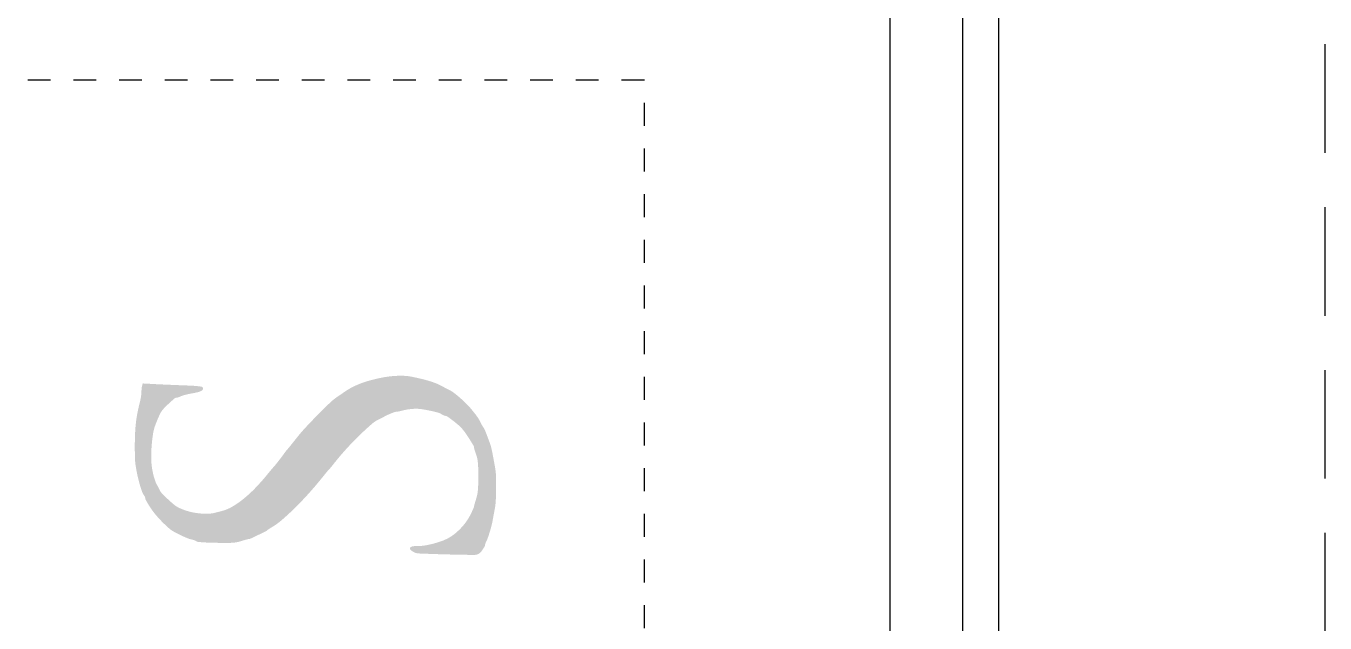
# Model space of a CAD drawing. Header units: inches. Extents: x 1062 to 6528, y -11616 to 5280.
# Drawn here: x 6456.3 to 6528, y -10895 to -10862 of the extents above; entities that cross this region are included whole.
import ezdxf
from ezdxf.enums import TextEntityAlignment as Align

# ---------------------------------------------------------------- set-up
doc = ezdxf.new("R2010")
doc.units = ezdxf.units.IN
doc.header["$LTSCALE"] = 24
doc.header["$MEASUREMENT"] = 0
doc.linetypes.add('DASH', pattern=[0.1236, 0.0618, -0.0618])
doc.linetypes.add('HIDDEN', pattern=[0.375, 0.25, -0.125])
doc.layers.get('Defpoints').update_dxf_attribs({"color": 3, "linetype": 'HIDDEN'})
doc.layers.add('TB', color=5, linetype='CONTINUOUS')
doc.styles.add('ROMANT', font='times.ttf')

# ---------------------------------------------------------------- blocks, each defined once
blk = doc.blocks.new('CAMDEN LOGO')
at = {"layer": 'TB', "true_color": 0xf59623}
h = blk.add_hatch(color=30, dxfattribs=at)
h.dxf.hatch_style = 1
edge = h.paths.add_edge_path()
edge.add_arc((108.4302264690996, -17.08170583287389), 9.729194289997839, 97.98157494425844, 101.6587316872977)
edge.add_arc((108.5303618008593, -17.56702440758394), 10.22473561381005, 101.6587052512629, 105.2013648821459)
edge.add_arc((108.33103323464, -16.83347106822171), 9.464582748303496, 105.2013194880834, 108.5368442431961)
edge.add_arc((105.6653931629289, -8.883707903670569), 1.079812544870331, 108.5368011255358, 125.0084199352826)
edge.add_arc((104.6577182798746, -7.445049709760639), 0.6766458431489247, 298.86025672974387, 305.00845203251276, ccw=False)
edge.add_arc((104.62956803412, -7.393971579715725), 0.7349674661107392, 293.0816997311156, 298.86024394552965, ccw=False)
edge.add_arc((104.6695987594985, -7.487905136844091), 0.6328598164021529, 287.10640633508746, 293.08168941205685, ccw=False)
edge.add_arc((104.8105585341937, -7.945920210357343), 0.1536443474856793, 269.9999749939869, 287.1064492291256, ccw=False)
edge.add_arc((104.8105585160019, -8.223921643008651), 0.1243570851643725, 90.00002251411682, 117.961512605697)
edge.add_arc((107.8706607925706, -13.98846862253762), 6.650782433103778, 117.9615390238171, 119.5676280226903)
edge.add_arc((107.2584061836924, -12.9092825526084), 5.410017233877528, 119.5676478746748, 121.9425875131627)
edge.add_arc((108.8811638031229, -15.51204558561741), 8.477217536662307, 121.942558353744, 123.6389408126456)
edge.add_arc((106.6965156811548, -12.22874088880079), 4.533516590993346, 123.6388595046158, 130.4419949157063)
edge.add_arc((109.2774517159314, -15.25683456896505), 8.51228300176134, 130.4419790885679, 134.6873398908352)
edge.add_arc((109.1009593464269, -15.07840261528074), 8.261309858604102, 134.6873534320992, 138.7968537977537)
edge.add_arc((104.1188387185866, -10.7164015097014), 1.639483857008952, 138.7968783615345, 152.4226968813167)
edge.add_arc((123.7171452885759, -20.9522773705086), 23.74981571903889, 152.4226708787544, 153.5314501531595)
edge.add_arc((109.0384719564536, -13.64381914141919), 7.352346021627807, 153.5314437092103, 156.1875571214739)
edge.add_arc((106.1568361693226, -12.37212151199228), 4.202577828514134, 156.187522223852, 159.6919173200747)
edge.add_arc((103.349672416779, -11.33327088055691), 1.209355657003255, 159.6918734672322, 168.5499710271003)
edge.add_arc((101.0161788669529, -10.86063562462343), 1.17152154105491, 343.8198606158855, 348.54998679180756, ccw=False)
edge.add_arc((100.914281219274, -10.83106983312618), 1.27762180792286, 339.3875496822932, 343.8198568789317, ccw=False)
edge.add_arc((101.0678656436821, -10.88883737775498), 1.113532610738785, 334.8652494430842, 339.38759123298576, ccw=False)
edge.add_arc((101.853110146415, -11.25725352418348), 0.2461576133910242, 321.0021253922331, 334.8652097546236, ccw=False)
edge.add_arc((102.1657625977487, -11.51041532619561), 0.1561388610178208, 141.0021135328392, 174.13675823895)
edge.add_arc((112.4232999035921, -12.56378210288662), 10.46762047846872, 174.1367364887562, 175.7680343730201)
edge.add_arc((112.0975712494746, -12.53968881641939), 10.14100198163326, 175.7679811609601, 177.9852586466283)
edge.add_arc((131.973100794723, -13.23891450015523), 30.02882718350915, 177.9851882129338, 178.9720446199866)
edge.add_arc((153.4389720317922, -13.62413841677957), 51.49815473307128, 178.9719790188806, 179.7456982859777)
edge.add_arc((106.9909290937931, -13.41798108075002), 5.049654287766894, 179.7457083410868, 184.0013788366472)
edge.add_arc((104.1263215778017, -13.61836031751747), 2.17804706198254, 184.0014551734934, 191.284046798254)
edge.add_arc((104.6709547795044, -13.50968632581467), 2.733416633403542, 191.2841132073663, 197.4263540321959)
edge.add_arc((91.88642489205722, -17.52257861632333), 10.66611727558869, 16.470918783938487, 17.42637766765381, ccw=False)
edge.add_arc((95.3306138686603, -16.50426777686008), 7.074544545946006, 15.171259883214418, 16.47094341309679, ccw=False)
edge.add_arc((93.74920381557058, -16.93308355750904), 8.713062391348267, 14.288042462016222, 15.171309825857406, ccw=False)
edge.add_arc((102.0169462870635, -14.82749980610421), 0.1814125796710472, 2.5901860794874665e-05, 14.288013176814673, ccw=False)
edge.add_arc((102.4283996658705, -14.82749991412859), 0.2300407991363798, 179.999952668346, 205.3817483860764)
edge.add_arc((174.4305038827424, 19.33333905277786), 79.92487081075166, 205.3816380905586, 205.792562980873)
edge.add_arc((171.8260359110482, 18.07464344694321), 77.03219591710584, 205.7925203666301, 206.2178837453141)
edge.add_arc((102.9417469632244, -15.84733954083057), 0.2484333518993211, 206.2179109255405, 230.5594091311607)
edge.add_arc((102.707235515868, -16.13242627910248), 0.1207144061595253, 34.757979609893084, 50.55936335467368, ccw=False)
edge.add_arc((99.18624460170031, -18.57575167769593), 4.406413418112962, 33.57862069863609, 34.75798661381981, ccw=False)
edge.add_arc((99.65057565845837, -18.26751035464994), 3.849084033076517, 31.96188233305378, 33.57874240592997, ccw=False)
edge.add_arc((98.12967752772965, -19.21646152781844), 5.641746704383095, 30.747866408573373, 31.961838031025025, ccw=False)
edge.add_arc((106.8011596777978, -14.05790680358442), 4.448114024182685, 210.7478904047096, 221.1083837783865)
edge.add_arc((117.2814976247819, -4.912603139795834), 18.35760943508399, 221.1084337724981, 224.7221228526427)
edge.add_arc((119.8843668173777, -2.334836724815915), 22.02091500843422, 224.7221648631922, 228.1692773573688)
edge.add_arc((121.3227280810333, -0.7278420484475703), 24.17760576387971, 228.1692934060898, 231.383146772431)
edge.add_arc((92.66149488188239, -36.60949787232525), 21.74580344274698, 50.82646355980978, 51.38314825873982, ccw=False)
edge.add_arc((98.01395642569514, -30.0405436979045), 13.27231516910318, 50.020670913737604, 50.82647543629997, ccw=False)
edge.add_arc((92.61388219857054, -36.48084038743949), 21.67697001671943, 49.602907205364374, 50.02070756674482, ccw=False)
edge.add_arc((106.5526117319314, -20.10120482756955), 0.169282040593691, 36.43252850263292, 49.60291607146843, ccw=False)
edge.add_arc((106.8211296224727, -19.90300072542178), 0.1644644554913218, 216.4325936767787, 229.5326244607178)
edge.add_arc((114.4301007529748, -10.98379707992294), 11.8883134537799, 229.5325124137667, 230.1451174293169)
edge.add_arc((112.3321699704957, -13.49691198491442), 8.61462133420502, 230.1451215421325, 231.1507706097412)
edge.add_arc((115.3926412543178, -9.697124494825772), 13.49364474558921, 231.1508215248343, 231.8693082461181)
edge.add_arc((96.06021459319345, -34.32555656117083), 17.8161362605947, 47.894177750146525, 51.869418589942484, ccw=False)
edge.add_arc((94.51037219303544, -36.04045676015554), 20.12760638970812, 44.26652340276149, 47.89418916418498, ccw=False)
edge.add_arc((95.13318173051721, -35.43337309194501), 19.25786947547325, 40.93691498326501, 44.26648223714011, ccw=False)
edge.add_arc((108.192307622031, -24.10646841267541), 1.970893491696336, 23.171709204460512, 40.93692388836848, ccw=False)
edge.add_arc((111.8147561703345, -22.55599999867209), 1.969421950998474, 203.1717561292153, 205.3523676916858)
edge.add_arc((112.532010737671, -22.21614877762451), 2.763117715635033, 205.3524454558837, 207.0442445028697)
edge.add_arc((112.3404196952824, -22.31395542054659), 2.548005496262247, 207.0442505382971, 208.7569040985147)
edge.add_arc((110.8019867473431, -23.15820920229456), 0.7931435691295642, 208.7569438425811, 212.84307500289)
edge.add_arc((109.0051591959436, -24.3180996267827), 1.345532433981121, 24.69084977151192, 32.84312012625941, ccw=False)
edge.add_arc((104.4610923152422, -26.40726333580452), 6.346847143073315, 22.11131958446981, 24.690895822962773, ccw=False)
edge.add_arc((102.4743162227005, -27.21447415184147), 8.491344413621373, 20.202543991870073, 22.111366043190003, ccw=False)
edge.add_arc((110.1360883901325, -24.39510446262543), 0.3273014084602462, 3.1693034827640076e-05, 20.202516087332185, ccw=False)
edge.add_arc((110.7913317592229, -24.39510432291738), 0.3279419606304077, 179.9999927779069, 190.2710569817959)
edge.add_arc((115.44405576179, -23.55198045467293), 5.056440506814058, 190.271149972805, 191.6659412087)
edge.add_arc((115.6296446581855, -23.5136572702684), 5.245944873275704, 191.6659905167397, 193.263370982506)
edge.add_arc((117.0045806991939, -23.18956131864334), 6.658562055218707, 193.2633945579814, 194.5992878232564)
edge.add_arc((108.5300577162689, -25.39689539748136), 2.098712836192122, 9.750461474040208, 14.5992526634397, ccw=False)
edge.add_arc((106.1158798022125, -25.81174290829236), 4.548274727210485, 7.03105078060122, 9.750410033834612, ccw=False)
edge.add_arc((106.0408089945895, -25.82100182014219), 4.623914357074134, 4.321087649697915, 7.031051713386603, ccw=False)
edge.add_arc((108.1795873326228, -25.65939820371548), 2.479039417117235, -2.3718027819086274e-05, 4.321170201642474, ccw=False)
edge.add_arc((107.9580405739716, -25.6594012513078), 2.700586175767579, -8.513400472185083, 4.288562610099689e-05, ccw=False)
edge.add_arc((102.2469492981081, -24.80451205820455), 8.475306869769808, 347.8564449567801, 351.4866311004834, ccw=False)
edge.add_arc((101.4485172348914, -24.63270138719164), 9.292015303793399, 344.66477751332775, 347.85640445837987, ccw=False)
edge.add_arc((109.526446068614, -26.84790999165349), 0.9158536885933681, 327.17403169988785, 344.66471137440635, ccw=False)
edge.add_arc((111.0810834470803, -27.85080327363423), 0.9341982873154147, 147.1740154825746, 151.4523672426872)
edge.add_arc((111.0032103180392, -27.80843650270882), 0.8455463414589781, 151.4524415732138, 156.0629838376057)
edge.add_arc((110.8920245305044, -27.75907967457775), 0.723897766324025, 156.062991547844, 160.6726174506462)
edge.add_arc((110.3068714424908, -27.55384783931569), 0.1037975787593774, 160.6726882817858, 180.0000474385746)
edge.add_arc((109.9356678014456, -27.55384787092916), 0.2674060622853574, 324.90366397522166, 359.9999883595974, ccw=False)
edge.add_arc((101.2837233183427, -21.4739740390078), 10.84195140243065, 322.4661126380995, 324.90361237083374, ccw=False)
edge.add_arc((104.0870672433484, -23.62768380432405), 7.306813086178056, 318.75110612547786, 322.46606824865273, ccw=False)
edge.add_arc((107.8056595016942, -26.88867136241802), 2.36090889807866, 310.12774783548605, 318.7510453953312, ccw=False)
edge.add_arc((106.8851710849176, -25.79662884621703), 3.789144096709225, 304.5546429845761, 310.127736016097, ccw=False)
edge.add_arc((103.487261107106, -20.86273121154235), 9.779898480489466, 301.8091771205203, 304.5546595355688, ccw=False)
edge.add_arc((99.95545919068445, -15.16853280593872), 16.48045967035354, 300.223444643791, 301.8091373341948, ccw=False)
edge.add_arc((108.115433599206, -29.17558541119027), 0.2698858053109773, 270.000052171849, 300.22338762658353, ccw=False)
edge.add_arc((108.1154337450535, -29.5958658109341), 0.1503945944324208, 89.9999619405082, 105.82461125214)
edge.add_arc((109.7792280749409, -35.46599180569237), 6.251754341776168, 105.8245440076474, 106.904676045645)
edge.add_arc((109.4981336264964, -34.54105073486127), 5.28504338528042, 106.9047444222987, 108.4338314968118)
edge.add_arc((110.3132678267248, -36.98659108747975), 7.862854740021734, 108.4338803843129, 109.5692442631276)
edge.add_arc((106.987185953878, -27.62997921966317), 2.067352018645451, 274.21591370303963, 289.56925819037235, ccw=False)
edge.add_arc((106.2629117087727, -17.80445422844062), 11.91953525563614, 270.01586309267987, 274.21586104087436, ccw=False)
edge.add_arc((106.2629603523565, -17.96154793803984), 11.76244153859181, 265.72946763709155, 270.0158380060552, ccw=False)
edge.add_arc((105.5732451508902, -27.19798591606761), 2.50028770802233, 252.2094115775719, 265.72949005530893, ccw=False)
edge.add_arc((102.0581776797972, -38.15233087230555), 9.004205881290611, 72.2094306835141, 73.30445928871252)
edge.add_arc((102.8810955833287, -35.40863493558729), 6.139758069039214, 73.30448100048534, 74.76344102163625)
edge.add_arc((102.6301665534766, -36.32991239884618), 7.094597082845174, 74.76350229462209, 75.81865391489222)
edge.add_arc((104.3219747585827, -29.63478693797245), 0.1890254236911453, 75.81869476365326, 90.229499828657)
edge.add_arc((104.3207239304129, -29.32245365652474), 0.1233103623964984, 247.4693893723134, 270.2293891912196, ccw=False)
edge.add_arc((107.2409715549138, -22.282962117138), 7.744483980778678, 246.2981292442885, 247.4694739613107, ccw=False)
edge.add_arc((106.5154621817974, -23.93556052844153), 5.93964455315786, 244.4709354064673, 246.29817368894982, ccw=False)
edge.add_arc((107.9749175129728, -20.8797308019094), 9.326103645077847, 243.1678361169911, 244.4709572827963, ccw=False)
edge.add_arc((105.2853926872895, -26.19666499425929), 3.367636309113345, 234.1118084814088, 243.1678467736558, ccw=False)
edge.add_arc((105.6961215993679, -25.62901585321376), 4.068295845939577, 226.252560565825, 234.1118343833596, ccw=False)
edge.add_arc((105.6029069037613, -25.72640556204024), 3.933485850636266, 218.2712008735588, 226.2524834582155, ccw=False)
edge.add_arc((104.7021437337289, -26.43705170441572), 2.786144476780941, 207.9356195904087, 218.271182897933, ccw=False)
edge.add_arc((105.0290275930274, -26.26371395092499), 3.156143171714947, 199.5622682467639, 207.9356418271717, ccw=False)
edge.add_arc((108.0724331341835, -25.18225845711859), 6.385982683675327, 194.6200581417351, 199.5623133830969, ccw=False)
edge.add_arc((107.960946489954, -25.21133861693781), 6.270765811932734, 189.6654470775296, 194.6200724385318, ccw=False)
edge.add_arc((104.3063225478327, -25.83376998259789), 2.563516567106146, 180.0000419361928, 189.665376945473, ccw=False)
edge.add_arc((98.3246532384801, -25.83377303847325), 3.418152742246339, 1.977228075794672e-05, 6.0792800357363)
edge.add_arc((101.4266383008899, -25.50340131077289), 0.2986244436299564, 6.079337107423635, 42.35731192775921)
edge.add_arc((101.5847213250263, -25.35926770584453), 0.08469749677711762, 42.35740973661878, 126.8675258660544)
edge.add_arc((101.9013379464022, -25.7814590309554), 0.6124205301286721, 126.8675583604846, 146.7661917453965)
edge.add_arc((102.0690506816563, -25.891349006919), 0.8129283064961039, 146.7661655495868, 177.5532679657615)
edge.add_arc((207.7246804233164, -30.40606408339275), 106.5649720140685, 177.5532131056727, 178.5146306462453)
edge.add_arc((222.5631982366549, -30.79099010332058), 121.4084816703408, 178.5145563955589, 179.366196942252)
edge.add_arc((101.7660791567723, -29.45468391281381), 0.6039714389998356, 179.3661942875255, 215.7605971059485)
edge.add_arc((101.6216495678773, -29.55869872540993), 0.4259855199282654, 215.7606162932668, 233.0760684444962)
edge.add_arc((103.2730847068642, -27.36110832496567), 3.174920147452711, 233.076042556225, 237.0134794495842)
edge.add_arc((103.6038305417987, -26.85153103554742), 3.782424732775414, 237.0135697907758, 240.3073919430068)
edge.add_arc((101.8224078120538, -29.97563422217164), 0.1861088869774632, 240.3073589623541, 269.7265116583202)
edge.add_arc((101.82070881458, -30.33155865105917), 0.1698195969495123, 74.93952298064221, 89.72649126253998, ccw=False)
edge.add_arc((101.6220943058897, -31.06967636504598), 0.9341922042299148, 70.75457560449809, 74.93945252801967, ccw=False)
edge.add_arc((101.5744515825436, -31.20614393711995), 1.078737101454687, 66.61125034125712, 70.75465881354847, ccw=False)
edge.add_arc((101.5779355096211, -31.19808899090455), 1.069961002867024, 62.44241671945599, 66.61125615275222, ccw=False)
edge.add_arc((102.7953892821879, -28.86511262980397), 1.561573224496977, 242.4423672850688, 251.2878785678148)
edge.add_arc((106.2449045842604, -18.68109573778381), 12.313938353906, 251.2878158608609, 253.2195546150393)
edge.add_arc((106.0355026315756, -19.37547997998431), 11.58866691959713, 253.2196187722868, 255.3268981553469)
edge.add_arc((103.9354769668253, -27.39563495302437), 3.298130532597686, 255.3269181466014, 260.6970706668006)
edge.add_arc((101.9690427242467, -39.40003560957595), 8.866264181214772, 79.83323231347441, 80.6970193952933, ccw=False)
edge.add_arc((97.00210740923558, -67.09719686555795), 37.00526181907323, 79.5343586447197, 79.83321326126759, ccw=False)
edge.add_arc((96.26467565296298, -71.08967808940794), 41.06527560172831, 79.23764180093451, 79.53443377290313, ccw=False)
edge.add_arc((97.6520653244861, -63.79055886047078), 33.63547132312893, 78.89291285693162, 79.23760400658352, ccw=False)
edge.add_arc((104.8546456943341, -27.10273159359204), 3.752679654803385, 258.8928832899692, 267.1225186329354)
edge.add_arc((105.6404198081573, -11.47013429661897), 19.40501300185174, 267.1224580846726, 269.5583537169241)
edge.add_arc((105.640409735227, -11.47092024837573), 19.40422699580358, 269.5583655705252, 271.9944903600031)
edge.add_arc((106.1849391061496, -27.10735444922429), 3.758314214719462, 271.994513124894, 280.2159084989157)
edge.add_arc((81.53664116490017, 109.6650548019567), 142.7339614475087, 280.2158493399484, 280.4995778951455)
edge.add_arc((104.5784344394715, -14.66241841191183), 16.28932995588228, 280.4995587790049, 281.9003085543243)
edge.add_arc((106.6781674867052, -24.62608889765724), 6.106815118274237, 281.9002873393563, 284.3629943339243)
edge.add_arc((107.705008130376, -28.63611021689749), 1.967410247008587, 284.3629265541549, 290.0917693707266)
edge.add_arc((76.3128903137549, 57.1852267015195), 93.34994102547216, 290.0917388129199, 290.4153451605471)
edge.add_arc((105.1144642303943, -20.19645396966743), 10.78205887040728, 290.415387570738, 291.9994760560351)
edge.add_arc((107.5344229531738, -26.18621743181254), 4.321914402025853, 291.9994648451601, 294.5196900040137)
edge.add_arc((109.108290704231, -29.63661163312176), 0.529516764347789, 294.5196617348458, 306.3476032475987)
edge.add_arc((109.8916900028944, -30.70122422326736), 0.7922677976140098, 122.08099251800621, 126.3476600007586, ccw=False)
edge.add_arc((110.8229244520544, -32.18684474306681), 2.545626268701722, 120.29281036375119, 122.08086077112401, ccw=False)
edge.add_arc((110.9315220394446, -32.37274165972357), 2.760919323882944, 118.5265219062446, 120.2928012265636, ccw=False)
edge.add_arc((110.5537737440291, -31.67778460299385), 1.969933176479441, 116.2517053366912, 118.52650225995811, ccw=False)
edge.add_arc((107.5404317308185, -25.56778911659089), 4.842722321374236, 296.2517010955304, 299.3358613085369)
edge.add_arc((108.5670736763541, -27.39456066829396), 2.747230019686877, 299.3358323278158, 304.0508388397401)
edge.add_arc((107.9657265903579, -26.50472093882021), 3.821210029723674, 304.0507536524212, 307.8992931521796)
edge.add_arc((100.6795114962133, -17.14490146046566), 15.68270871519506, 307.899235141147, 309.247045520027)
edge.add_arc((107.5067442824857, -25.50190183218623), 4.891482523015284, 309.2470849113071, 314.9720340471573)
edge.add_arc((104.746081338948, -22.7385471298106), 8.797553323569552, 314.9720547846873, 318.661125972252)
edge.add_arc((104.9339107017095, -22.90378173219844), 8.547388691105919, 318.6611085841456, 322.208121652605)
edge.add_arc((110.4344706013662, -27.16920301019118), 1.586786857325814, 322.2080748396463, 334.551845283418)
edge.add_arc((114.9897190888996, -29.33689017975038), 3.457928838156476, 152.8240278246736, 154.551806618521, ccw=False)
edge.add_arc((121.1502191571426, -32.49969889408564), 10.3828923798854, 152.0628796599473, 152.8239939968869, ccw=False)
edge.add_arc((121.8101312258086, -32.84965878806091), 11.12985681393159, 151.3097554632279, 152.0628484785741, ccw=False)
edge.add_arc((118.6441613657671, -31.11704003909355), 7.520794209326225, 150.2995324720632, 151.3097651133754, ccw=False)
edge.add_arc((109.4580914607404, -25.87729480900336), 3.054592799021095, 330.2994653756284, 337.7459827213249)
edge.add_arc((107.2277619989809, -24.96465927114784), 5.464421243733248, 337.7459719816916, 342.5636081271051)
edge.add_arc((104.6144452457493, -24.14388391303928), 8.203599339644606, 342.5636861808227, 346.4498010104271)
edge.add_arc((93.13133239160379, -21.3764150379296), 20.01549016184027, 346.4498720296449, 348.445777344852)
edge.add_arc((109.8970320921953, -24.80396397099989), 2.903015818867279, 348.4458233818623, 357.1581457121133)
edge.add_arc((107.2653742641005, -24.67332782670584), 5.537914057199472, 357.1581506426863, 362.5310518498235)
edge.add_arc((106.3577757052835, -24.71344554843361), 6.446398826230058, 2.531036613646689, 7.553009895408931)
edge.add_arc((105.6846976299294, -24.80268973605862), 7.125367618254748, 7.552995365469626, 12.21164640555126)
edge.add_arc((101.596576178561, -25.68742929338836), 11.30812999320828, 12.21157977636527, 15.78402603413765)
edge.add_arc((106.2641740331328, -24.36802713229267), 6.457636018929736, 15.78393630919405, 21.21845350794982)
edge.add_arc((107.4576403939272, -23.904659052357), 5.17737357250339, 21.21834295099071, 27.3321853824476)
edge.add_arc((108.3202041060495, -23.45883714072667), 4.206408416419822, 27.33211536625158, 34.47618851852327)
edge.add_arc((221.65512066876, 54.36474066013935), 133.2756361348731, 214.4145300694643, 214.4761803267333, ccw=False)
edge.add_arc((363.193412225899, 151.3308533769356), 304.8434506931924, 214.3813125857217, 214.4145441376064, ccw=False)
edge.add_arc((369.8448171532182, 155.8819918544514), 312.9028581744275, 214.3483120684453, 214.3813144372167, ccw=False)
edge.add_arc((252.9416047870345, 75.99138633858081), 171.3088261278421, 214.296484959136, 214.3482803429339, ccw=False)
edge.add_arc((108.567609560977, -22.48088907888032), 3.449977723145578, 34.2963680853502, 43.8539475894386)
edge.add_arc((80.41691141112187, -49.52728926515394), 42.48803056085889, 43.85387425786203, 45.37425275935262)
edge.add_arc((84.22820892786422, -45.66580916019458), 37.06244143526099, 45.37418309513144, 47.17140026636871)
edge.add_arc((102.0132222218226, -26.47895579832456), 10.90059823192361, 47.1713781325918, 51.6419444727665)
edge.add_arc((159.0127623476174, 45.54488833905177), 80.94917966044683, 231.4022500647818, 231.6419755188354, ccw=False)
edge.add_arc((141.0763398083491, 23.07447059374451), 52.1979200853449, 231.069220168313, 231.402223004497, ccw=False)
edge.add_arc((153.4573348217209, 38.40140488627654), 71.90081206400312, 230.8656327469669, 231.069147302304, ccw=False)
edge.add_arc((108.7266893964979, -16.57223828891509), 1.028165125212501, 226.6101312045253, 230.8655725959774, ccw=False)
edge.add_arc((107.4553352848134, -17.91713170545896), 0.8225319270246566, 46.61002873165905, 50.61161764873162)
edge.add_arc((105.444402400527, -20.36629726518746), 3.991484909329549, 50.61164926147893, 51.85197618685336)
edge.add_arc((105.1475385644717, -20.74423647683611), 4.472074323287019, 51.85187779401019, 53.09060048448512)
edge.add_arc((105.4561551745765, -20.33333610271174), 3.958183936640654, 53.09058265441766, 54.44801838896875)
edge.add_arc((113.2669600559129, -9.403989414837469), 9.475329822537793, 232.76787087694441, 234.4479822174286, ccw=False)
edge.add_arc((125.50975372826, 6.706463827708347), 29.70977324417529, 232.0509131625068, 232.7677956176962, ccw=False)
edge.add_arc((153.7603576491756, 42.93177749575923), 75.64853653013314, 231.7643807036969, 232.05085945205468, ccw=False)
edge.add_arc((107.1774084087911, -16.18892649303385), 0.3808223356473688, 219.6155610081328, 231.7643959157278, ccw=False)
edge.add_arc((106.7203097174579, -16.56728075293429), 0.2125503630866793, 39.61559917741354, 49.68515042024625)
edge.add_arc((75.24961904386328, -53.65680846745315), 48.85448122072527, 49.68519157178972, 49.90039445639124)
edge.add_arc((90.69886833803048, -35.31001729664038), 24.86940148315581, 49.90045163052888, 50.39525721359554)
edge.add_arc((79.67326447163032, -48.63543278639551), 42.16479504888293, 50.39525365719514, 50.72848567601298)
edge.add_arc((115.300115067058, -5.063748230241089), 14.11809914118193, 225.9919449047716, 230.7284854711685, ccw=False)
edge.add_arc((111.3305275667917, -9.173202370056828), 8.404497978233291, 219.0068576007178, 225.9920287589896, ccw=False)
edge.add_arc((109.5538248869261, -10.61228471688409), 6.118096785658587, 210.8727807953035, 219.0069685320923, ccw=False)
edge.add_arc((106.5301450765082, -12.41996477798327), 2.595264572909143, 195.4341946254005, 210.8728673626701, ccw=False)
edge.add_arc((121.783105374514, -8.208813633116534), 18.41887325795447, 193.9362467260166, 195.434166255827, ccw=False)
edge.add_arc((106.4705983860922, -12.00856252449117), 2.641960952061803, 187.6569589174272, 193.9361506201473, ccw=False)
edge.add_arc((105.6772034488386, -12.11522697887827), 1.841428109331547, 179.7008532648395, 187.6569561720984, ccw=False)
edge.add_arc((109.3776088012673, -12.13454374134042), 5.541883879854303, 176.2019943198, 179.7008903051133, ccw=False)
edge.add_arc((108.6033826698322, -12.08314991301145), 4.765953839080209, 171.2702388615878, 176.2019565709066, ccw=False)
edge.add_arc((107.758894005442, -11.95347235268926), 3.911566705562119, 165.5510689541765, 171.2702920829612, ccw=False)
edge.add_arc((107.6323596283246, -11.92086729061967), 3.780899040613696, 159.7285695070505, 165.5510886986657, ccw=False)
edge.add_arc((107.9174334959989, -12.0261622082335), 4.084797263198275, 154.2339817827067, 159.7285108276862, ccw=False)
edge.add_arc((105.4944838149331, -10.85663405619593), 1.39435468708088, 140.3154423439843, 154.2340138663037, ccw=False)
edge.add_arc((111.4383919252386, -15.78863995437646), 9.118001869819357, 136.838620712604, 140.3155202140515, ccw=False)
edge.add_arc((112.1612545674752, -16.46651370600861), 10.10898280931041, 133.7256842204853, 136.8387162280607, ccw=False)
edge.add_arc((105.7102289946515, -9.721956537325099), 0.775988523293034, 113.3653973742694, 133.7256925123553, ccw=False)
edge.add_arc((104.5797979954268, -7.105354481462342), 2.074358922680168, 293.3654443561561, 295.2932872735613)
edge.add_arc((104.1531355013785, -6.202469243073182), 3.072979289748373, 295.2932873974603, 296.7293300210425)
edge.add_arc((104.2459611673694, -6.38680494040139), 2.866590691314216, 296.7293977439223, 298.1817117227618)
edge.add_arc((105.1443082280193, -8.063497251367579), 0.9644012824946281, 298.18163491815, 301.4539182777984)
edge.add_arc((106.4604351489124, -10.21510696478836), 1.557822821501779, 111.11554620686971, 121.45385412083331, ccw=False)
edge.add_arc((107.2395237189539, -12.23252167785986), 3.720446488365364, 105.72094295117509, 111.115604541941, ccw=False)
edge.add_arc((107.4511608967059, -12.98439050067194), 4.501533565280002, 100.7406588449187, 105.72094065823339, ccw=False)
edge.add_arc((107.5898985445865, -13.71578426974426), 5.245969580244967, 96.30035189822138, 100.7406774987715, ccw=False)
edge.add_arc((107.5425658847189, -13.28708097838788), 4.814661230326971, 88.92273813407343, 96.30034349084809, ccw=False)
edge.add_arc((107.4379730370511, -18.8490939682541), 10.37765755993166, 84.76830568301767, 88.92271134019501, ccw=False)
edge.add_arc((107.4594175559168, -18.61495387952939), 10.14253748740343, 80.69045345467521, 84.76833663984218, ccw=False)
edge.add_arc((108.698434015364, -11.0566332949758), 2.483335711390665, 69.08791549497982, 80.69047242686668, ccw=False)
edge.add_arc((104.1492314593643, -22.96224967583819), 15.2284895081763, 67.76045853548482, 69.08787231167662, ccw=False)
edge.add_arc((107.0877703952419, -15.77572352896712), 7.464394639044237, 65.49746931118631, 67.76034988023912, ccw=False)
edge.add_arc((107.9907487174114, -13.79452890569885), 5.287125251606636, 62.9727938768724, 65.49737298751779, ccw=False)
edge.add_arc((110.0177245920149, -9.82102975562762), 0.8264832919969085, 53.02492100843989, 62.9727792206445, ccw=False)
edge.add_arc((109.1540348957524, -10.96822790629474), 2.262458043974348, 45.34909406817832, 53.02500301104192, ccw=False)
edge.add_arc((104.4030746551334, -15.77746008365645), 9.022660507189451, 42.603941763910484, 45.349195028726, ccw=False)
edge.add_arc((97.29322366478664, -22.31624845599899), 18.68214985615342, 41.26081072681188, 42.60403760131828, ccw=False)
edge.add_arc((111.2230066803077, -10.09550621291456), 0.1514888903020377, 2.6018798848781444e-06, 41.26083258887547, ccw=False)
edge.add_arc((111.591234162629, -10.09550630984299), 0.2167385920203852, 179.9999725581037, 193.7950087176392)
edge.add_arc((112.5714026091864, -9.85484402918334), 1.226019780271666, 193.7950248358894, 197.6211106859881)
edge.add_arc((112.7466686326297, -9.799173516272248), 1.409914818211291, 197.6211793114716, 201.426415278246)
edge.add_arc((112.7374598752094, -9.80279101123213), 1.400021008484821, 201.4262734099585, 205.2516719022741)
edge.add_arc((110.7490857483581, -10.74064025704106), 0.7984313735774143, 16.497025080714707, 25.251684748089986, ccw=False)
edge.add_arc((106.5422282730578, -11.98652901592524), 5.18590087398401, 14.299438503508384, 16.497008069446792, ccw=False)
edge.add_arc((105.8875787082325, -12.15338124739409), 5.861478937427093, 12.068096746408287, 14.299353085511086, ccw=False)
edge.add_arc((105.8336471797202, -12.16491640469647), 5.916630271056492, 9.852467387537217, 12.068140741426078, ccw=False)
edge.add_arc((116.9532991992892, -10.23373242518736), 5.369473246056887, 189.8524517939399, 193.9862377138008)
edge.add_arc((112.5936912572815, -11.3195940739644), 0.876670454003966, 193.9861423982404, 209.7715593887582)
edge.add_arc((111.9976808230949, -11.66053976949505), 0.1900319720067699, 209.7715398071622, 250.3447527881966)
edge.add_arc((111.9720635962367, -11.73226210727594), 0.113872034710848, 250.3447989790151, 309.6901506411883)
edge.add_arc((111.9568230292625, -11.71389855113964), 0.1377361306660618, 309.6902085050814, 349.8046729889978)
edge.add_arc((108.8132136779368, -11.14854220574969), 3.331778639933208, 349.8047333586064, 353.7850147082929)
edge.add_arc((105.9753984733234, -10.8395123543028), 6.186370481967012, 353.7850747845839, 357.042464264467)
edge.add_arc((72.81012149222715, -9.126023141934667), 39.39588180799588, 357.0424389791294, 357.8718490624009)
edge.add_arc((247.844815641266, -15.63057889801004), 135.7596302418505, 177.6616002660002, 177.8717611263469, ccw=False)
edge.add_arc((300.25591225069, -17.77075348981427), 188.2144050014815, 177.4970638873058, 177.6616173377902, ccw=False)
edge.add_arc((285.561043803662, -17.12834082155743), 173.505501143375, 177.3309280561054, 177.4970857875811, ccw=False)
edge.add_arc((164.3389848211918, -11.47727043828982), 52.15179423492798, 176.9240870679792, 177.3308866752981, ccw=False)
edge.add_line((112.2623248028349, -8.678856020330812), (112.3028867762509, -7.924028316649697))
edge.add_line((112.3028867762532, -7.924028316649725), (112.1478163135407, -7.882527123340367))
edge.add_arc((111.9683143474849, -8.553242677712632), 0.6943200347819306, 75.01719520596306, 81.52905565617525)
edge.add_arc((111.716624637289, -10.24321324814477), 2.40293006610621, 81.52910272173973, 84.11303288691234)
edge.add_arc((111.692313764177, -10.47903873068864), 2.640005321552327, 84.11314311320115, 86.66063772948341)
edge.add_arc((111.7297697569866, -9.837115961095975), 1.996990707782687, 86.66065128596563, 89.80118014889446)
edge.add_arc((111.7408862365546, -6.63396897328974), 1.206175569764315, 263.92019467802265, 269.8011174727206, ccw=False)
edge.add_arc((112.0082238251252, -4.124078886234003), 3.73026305544361, 261.38526644447415, 263.92015753893065, ccw=False)
edge.add_arc((112.0543015506246, -3.819962358710001), 4.03785047241847, 258.8846865196055, 261.3852042950099, ccw=False)
edge.add_arc((111.8241849999822, -4.991226157815248), 2.844195365625043, 255.6329981481403, 258.8846592053957, ccw=False)
edge.add_arc((107.7868958198669, -20.75312898695924), 13.42655399386229, 75.63301849116877, 78.54417505909201)
edge.add_arc((108.7859946822882, -15.82298222298905), 8.396191616147664, 78.54422208408222, 82.68236106518349)
edge.add_arc((108.7258193438947, -16.29153883378407), 8.868596494239958, 82.68232754800052, 86.6921645371203)
edge.add_arc((108.2776740733207, -24.0448677150753), 16.63486605720492, 86.69207065360379, 89.19625492176098)
edge.add_arc((108.1799397429322, -31.00999058690692), 23.60067459740579, 89.19620348016035, 90.25800126908717)
edge.add_arc((108.1695011560187, -28.69474631410841), 21.2854067928866, 90.25796617609619, 91.40524728149492)
edge.add_arc((108.1209611759969, -26.71534144699498), 19.30540685417549, 91.40529777975655, 92.49001337787074)
edge.add_arc((107.3746491068796, -9.553309743787082), 2.127155665933933, 92.49005119357629, 97.98160256923039)
at = {"layer": 'Defpoints', "linetype": 'DASH'}
blk.add_lwpolyline([(-132, 40.5), (-132, -40.5), (132, -40.5), (132, 40.5)], close=True, dxfattribs=at)
blk = doc.blocks.new('TB CAMDEN 11X17')
at = {"layer": 'Defpoints', "color": 5}
blk.add_lwpolyline([(-1632, 0), (0, 0), (0, 1056), (-1632, 1056)], close=True, dxfattribs=at)
at = {"layer": 'TB', "color": 2}
for points in [[(-126, 18), (-18, 18), (-18, 1038), (-126, 1038)], [(-124, 20), (-20, 20), (-20, 1036), (-124, 1036)]]:
    blk.add_lwpolyline(points, close=True, dxfattribs=at)
at = {"layer": 'TB', "color": 6}
blk.add_lwpolyline([(-120, 24), (-24, 24), (-24, 1032), (-120, 1032)], close=True, dxfattribs=at)
at = {"layer": 'TB', "linetype": 'DASH', "xscale": 0.85, "yscale": 0.85, "zscale": 0.85, "rotation": 90}
blk.add_blockref('CAMDEN LOGO', (-72.00000000000045, 638.8000000000002), dxfattribs=at)
at = {"layer": 'TB', "color": 6, "style": 'ROMANT'}
for tag, p in [('S.NAME.3', (-51, 440.4250000000006)), ('S.NAME.1', (-87, 440.4250000000006)), ('S.NAME.2', (-69, 440.4250000000006))]:
    blk.add_attdef(tag, text='', height=12, rotation=90, dxfattribs=at).set_placement(p, align=Align.MIDDLE_CENTER)
for tag, p in [('SCALE', (-72, 113.5)), ('S.NUMBER', (-72, 37.5))]:
    blk.add_attdef(tag, text='', height=8, dxfattribs=at).set_placement(p, align=Align.MIDDLE_CENTER)

msp = doc.modelspace()

# ---------------------------------------------------------------- block references
at = {"layer": 'TB'}
msp.add_blockref('TB CAMDEN 11X17', (6527.999999999996, -11616), dxfattribs=at)

doc.saveas('drawing.dxf')
